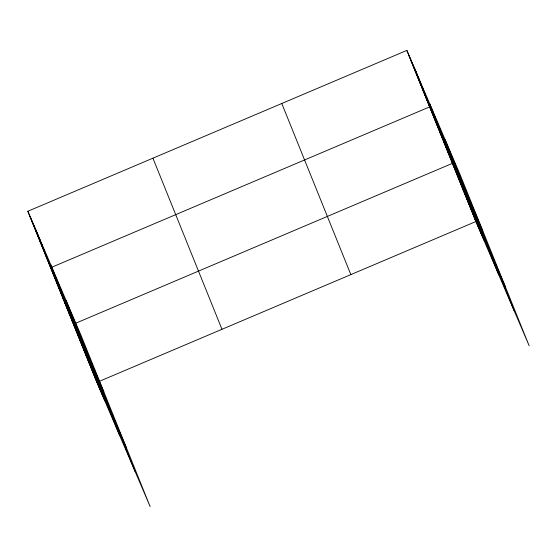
<?xml version="1.0" encoding="UTF-8"?>
<svg xmlns="http://www.w3.org/2000/svg" width="557" height="557" viewBox="0 0 557 557"><rect width="100%" height="100%" fill="white"/><g stroke="black" fill="none" stroke-linecap="round" stroke-linejoin="round"><path stroke-width="0.84" d="M27.85 211.256L81.092 335.467L150.139 506.592L96.904 382.374L27.85 211.256L406.861 50.409L460.096 174.626L529.15 345.744L475.908 221.533L406.861 50.409M75.773 323.199L452.43 163.347L505.672 287.565M99.25 381.378L475.908 221.533M408.929 55.54L416.88 74.088M411.003 60.678L418.948 79.219M413.071 65.81L421.022 84.351M415.146 70.941L423.09 89.489M417.214 76.079L425.165 94.62M419.289 81.211L427.233 99.752M421.357 86.342L429.308 104.89M423.431 91.48L431.376 110.021M425.499 96.612L433.45 115.153M427.574 101.743L435.525 120.291M482.884 231.092L429.649 106.881L50.638 267.722L103.874 391.94M431.717 112.013L439.668 130.554M433.792 117.144L441.736 135.692M435.859 122.282L443.811 140.824M437.934 127.414L445.879 145.955M440.002 132.545L447.953 151.093M442.077 137.676L450.021 156.225M444.145 142.815L452.096 161.356M446.22 147.946L454.164 166.494M448.288 153.078L456.239 171.626M450.362 158.216L458.307 176.757M454.568 168.639L462.519 187.18M456.705 173.923L464.649 192.471M458.836 179.215L466.787 197.763M460.973 184.506L468.917 203.047M463.104 189.791L471.055 208.339M465.241 195.082L473.185 213.63M467.372 200.374L475.323 218.915M469.509 205.658L477.453 224.206M471.64 210.95L479.591 229.498M473.777 216.241L481.721 234.782M29.925 216.388L37.869 234.936M31.993 221.519L39.944 240.067M34.068 226.657L42.012 245.198M36.135 231.789L44.087 250.337M38.21 236.92L46.154 255.468M40.278 242.058L48.229 260.599M42.353 247.19L50.297 265.738M44.421 252.321L52.372 270.869M46.496 257.459L54.44 276M48.563 262.591L56.515 281.139M52.706 272.86L60.657 291.402M54.781 277.992L62.732 296.533M56.849 283.123L64.8 301.671M58.924 288.261L66.875 306.803M60.998 293.393L68.943 311.934M63.066 298.524L71.017 317.072M65.141 303.662L73.085 322.204M67.209 308.794L75.16 327.335M69.284 313.925L77.228 332.473M71.352 319.064L79.303 337.605M73.427 324.195L126.662 448.413M75.557 329.486L83.508 348.028M77.695 334.771L85.639 353.319M79.825 340.062L87.776 358.604M81.963 345.354L89.914 363.895M84.1 350.638L92.044 369.187M86.231 355.93L94.182 374.471M88.368 361.221L96.312 379.763M90.499 366.506L98.45 385.054M92.636 371.798L100.58 390.339M94.767 377.089L102.718 395.63M445.154 139.751L514.202 310.876M429.753 103.825L498.807 274.942M414.805 68.95L483.859 240.074M281.786 103.491L350.84 274.608M152.924 158.174L221.978 329.298M66.144 300.599L135.198 471.723M50.743 264.672L119.797 435.79M35.801 229.797L104.848 400.922"/></g></svg>
